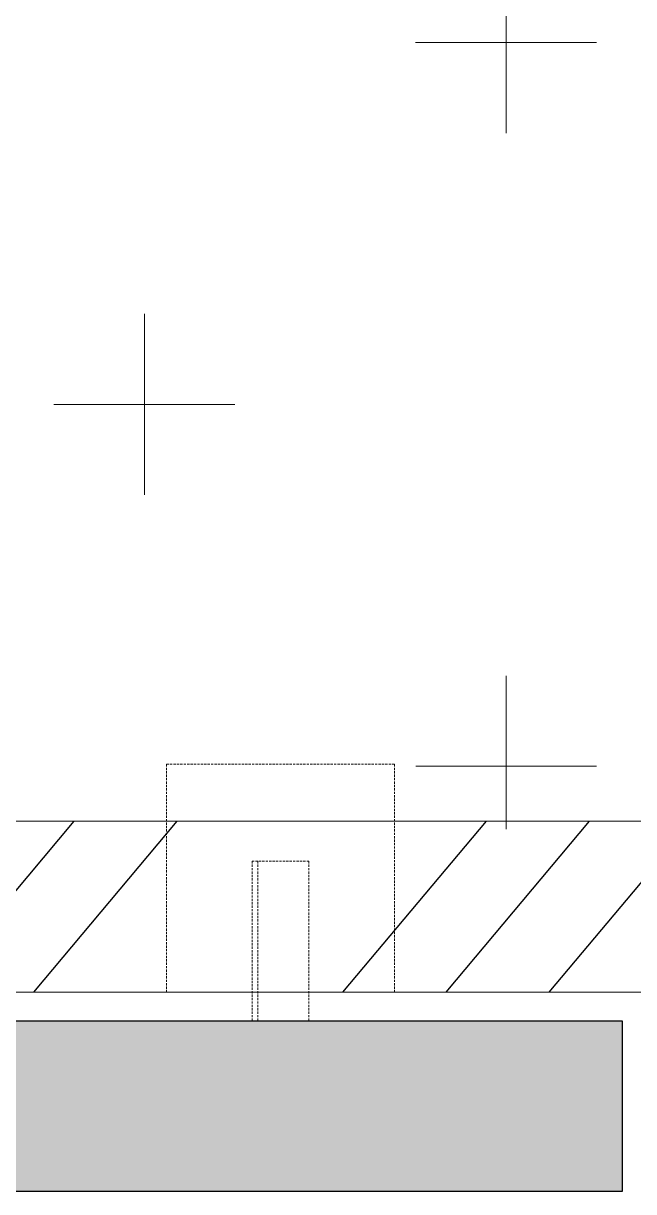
# Model space of a CAD drawing. Header units: millimetres. Extents: x 652937 to 1670132, y 1473552 to 2851037.
# Drawn here: x 709345 to 709881, y 1508738 to 1509763 of the extents above; entities that cross this region are included whole.
import ezdxf

# ---------------------------------------------------------------- set-up
doc = ezdxf.new("R2010")
doc.units = ezdxf.units.MM
doc.set_wipeout_variables(frame=1)
doc.linetypes.add('HIDDEN', pattern=[0.375, 0.25, -0.125])
for name, color, linetype in [('000 - CONCRETE_COL_HATCH_', 7, 'Continuous'), ('000 - CONCRETE_COL_WIPEOUT_', 7, 'Continuous'), ('000 - CONCRETE_WALL_MAIN_COLOR_4', 7, 'Continuous'), ('000 - EXISTING_PRECAST_MAIN_COLOR_1', 7, 'Continuous'), ('TEXT', 7, 'Continuous')]:
    doc.layers.add(name, color=color, linetype=linetype)
doc.layers.add('A-FLOR-E', color=7, linetype='Continuous', lineweight=9)
doc.layers.add('A-WALL', color=7, linetype='Continuous', lineweight=25)

# ---------------------------------------------------------------- blocks, each defined once
blk = doc.blocks.new('*U8395')
at = {"color": 7}
blk.add_wipeout([(740, 75), (740, -75), (-740, -75), (-740, 75)], dxfattribs=at).dxf.layer = '000 - CONCRETE_COL_WIPEOUT_'
at = {"layer": '000 - CONCRETE_COL_HATCH_'}
h = blk.add_hatch(dxfattribs=at)
h.set_pattern_fill('AR-CONC', scale=0.05, style=0)
h.paths.add_polyline_path([(-740, -75), (-740, 75), (740, 75), (740, -75)])
at = {"layer": '000 - CONCRETE_WALL_MAIN_COLOR_4', "color": 7}
blk.add_lwpolyline([(-740, -75), (-740, 75), (740, 75), (740, -75), (-740, -75)], close=True, dxfattribs=at)
blk = doc.blocks.new('W-1-PP18-ST_ENT3_REV02_20260413-050421_PP18_ENT3_MAIN_PLAN')
at = {"layer": 'A-FLOR-E'}
h = blk.add_hatch(dxfattribs=at)
h.set_pattern_fill('CROSS', scale=50, angle=210.769)
h.set_pattern_definition([(90.0083, (9903.9, -26817.58), (-317.546, 317.454), [158.75, -476.25]), (180.0083, (9983.25, -26738.2), (-317.454, -317.546), [158.75, -476.25])])
h.paths.add_polyline_path([(10552.8, -11720.1), (10552.7, -10920), (11302.5, -10919.9), (11302.6, -11720)], flags=16)
h.paths.add_polyline_path([(18712.4, -10369.2), (18712.7, -10275.1), (20062.2, -10275), (20062.2, -7304.8), (20062.2, 1006.5), (8350.2, 1013.8), (8352.6, -15559), (13097.4, -15549.9), (13097.4, -10370)])
at = {"layer": 'TEXT'}
h = blk.add_hatch(dxfattribs=at)
h.set_pattern_fill('ANSI34', scale=21.831008, angle=305.769)
h.set_pattern_definition([(230.0083, (16484.82, -22407.65), (318.622, -267.277), []), (230.0083, (16387.17, -22416.2), (318.622, -267.277), []), (230.0083, (16289.52, -22424.77), (318.622, -267.277), []), (230.0083, (16191.87, -22433.32), (318.622, -267.277), [])])
h.paths.add_polyline_path([(8351.9, -15550.1), (8350.2, 1004.8), (20060.2, 1006.6), (20061.9, -15548.3)], flags=16)
h.paths.add_polyline_path([(8201.9, -15700.1), (8201.1, 1155.7), (20210.7, 1155.9), (20211.5, -15699.8)])
at = {"layer": '000 - EXISTING_PRECAST_MAIN_COLOR_1', "color": 7, "linetype": 'HIDDEN', "lineweight": 0, "ltscale": 8}
for p, q in [((9143.7, -15500), (9343.7, -15500)), ((9143.7, -15700), (9143.7, -15500)), ((9343.7, -15700), (9343.7, -15500)), ((9218.7, -15585), (9268.7, -15585)), ((9218.7, -15585), (9218.7, -15725)), ((9223.7, -15725), (9223.7, -15585)), ((9268.7, -15725), (9268.7, -15585)), ((9143.7, -15700), (9218.7, -15700)), ((9218.7, -15700), (9268.7, -15700)), ((9268.7, -15700), (9343.7, -15700)), ((8063.7, -15725), (9543.7, -15725)), ((9143.7, -15725), (9143.7, -15725)), ((9143.7, -15735), (9143.7, -15725)), ((9143.7, -15725), (9343.7, -15725)), ((9218.7, -15725), (9268.7, -15725)), ((9343.7, -15725), (9343.7, -15725)), ((9343.7, -15735), (9343.7, -15725)), ((9543.7, -15725), (9543.7, -15875)), ((9143.7, -15735), (9343.7, -15735)), ((9543.7, -15875), (8063.7, -15875))]:
    blk.add_line(p, q, dxfattribs=at)
at = {"layer": 'A-WALL', "color": 7, "lineweight": 13}
blk.add_lwpolyline([(20062.2, 1006.5), (20062.2, -15549.9), (8352.6, -15549.9), (8350.2, 1004.8)], close=True, dxfattribs=at)
blk.add_lwpolyline([(11602.5, -15699.9), (8327.6, -15699.9)], dxfattribs=at)
at = {"color": 7}
blk.add_blockref('*U8395', (8803.7, -15800), dxfattribs=at)

msp = doc.modelspace()

# ---------------------------------------------------------------- block references
at = {"color": 7}
msp.add_blockref('W-1-PP18-ST_ENT3_REV02_20260413-050421_PP18_ENT3_MAIN_PLAN', (700327.4222, 1524612.6223), dxfattribs=at)

doc.saveas('drawing.dxf')
